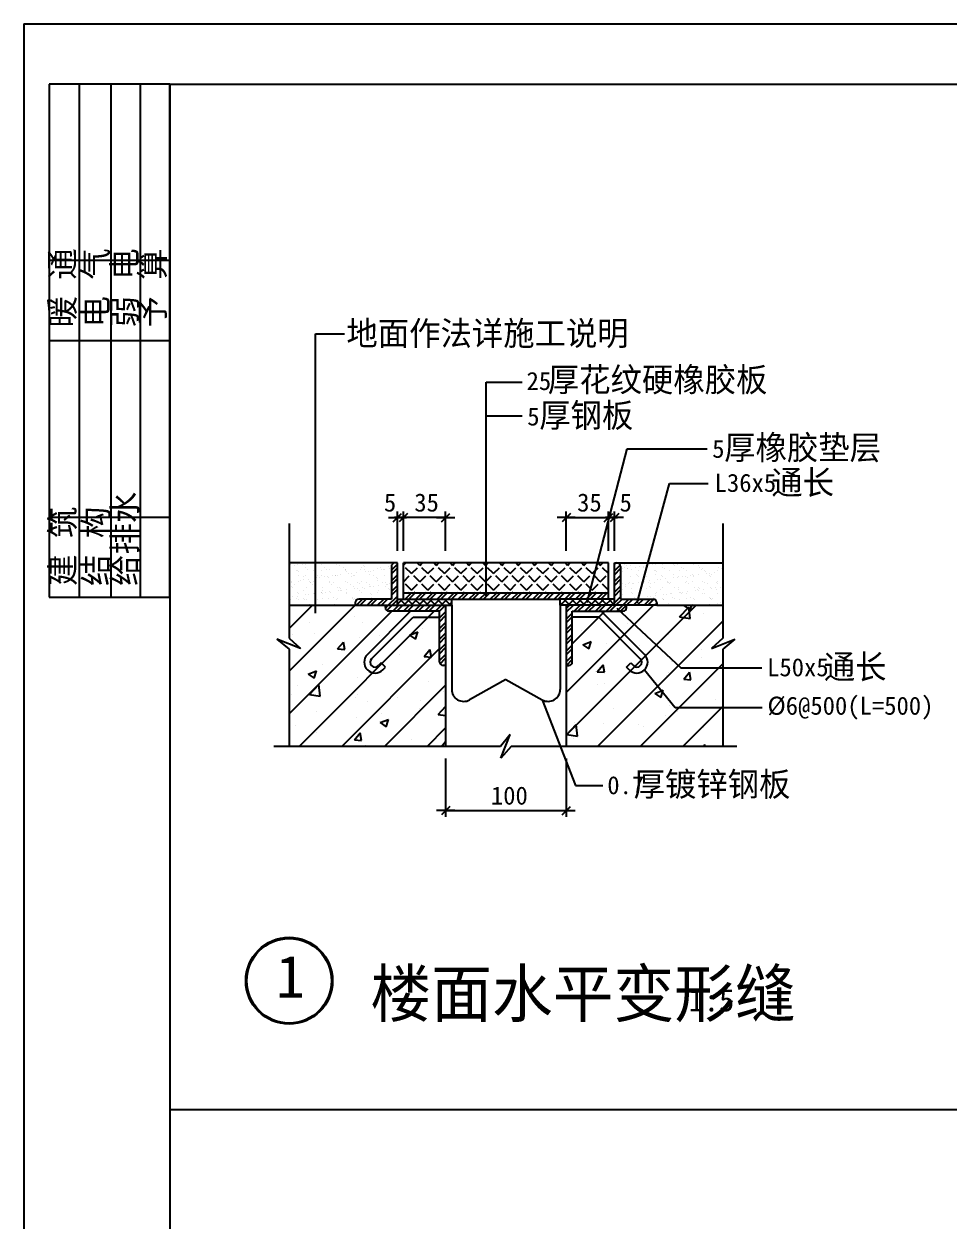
# Model space of a CAD drawing. Header units: metres. Extents: x 149005 to 208296, y -217031 to -174943.
# Drawn here: x 149005 to 164328, y -194769 to -174943 of the extents above; entities that cross this region are included whole.
import ezdxf

# ---------------------------------------------------------------- set-up
doc = ezdxf.new("R2010")
doc.units = ezdxf.units.M
for name, color, linetype in [('2', 2, 'Continuous'), ('3', 70, 'Continuous'), ('DIM', 3, 'Continuous'), ('HA', 1, 'Continuous'), ('HZ', 6, 'Continuous'), ('TK', 141, 'Continuous'), ('WA', 7, 'Continuous')]:
    doc.layers.add(name, color=color, linetype=linetype)

# ---------------------------------------------------------------- blocks, each defined once
blk = doc.blocks.new('Z2')
for p, q in [((-2000, 0), (-2000, -8500)), ((0, 0), (-2000, 0)), ((-1500, -8500), (-1500, 0)), ((-971.42, -8500), (-971.42, 0)), ((-486.89, -8500), (-486.89, 0)), ((0, -8500), (0, 0)), ((-2000, -2917.04), (0, -2917.04)), ((-2000, -4248.64), (0, -4248.64)), ((-2000, -7175), (0, -7175)), ((-2000, -8500), (0, -8500))]:
    blk.add_line(p, q)
for s, p in [('暖 通', (-1585.08, -4030.62)), ('电 气', (-1032.59, -4030.62)), ('弱 电', (-551.84, -4030.62)), ('予 算', (-89.68, -4030.62)), ('给排水', (-546.59, -8314.09)), ('建 筑', (-1579.83, -8314.09)), ('结 构', (-1024.72, -8314.09))]:
    blk.add_text(s, height=400, rotation=90).set_placement(p)

msp = doc.modelspace()

# ---------------------------------------------------------------- linework, layer by layer
for p, q in [((155047.83, -183125.22), (155347.83, -183125.22)), ((155447.83, -183125.22), (155147.83, -183125.22)), ((155447.83, -183125.22), (155147.83, -183125.22)), ((155196.83, -183125.22), (155195.83, -183125.22)), ((155197.83, -183678.08), (155197.83, -183025.22)), ((155297.83, -183125.22), (155197.83, -183125.22)), ((155297.83, -183125.22), (155197.83, -183125.22)), ((155297.83, -183678.08), (155297.83, -183025.22)), ((155297.83, -183678.08), (155297.83, -183025.22)), ((155298.83, -183125.22), (155299.83, -183125.22)), ((155996.83, -183125.22), (155298.83, -183125.22)), ((155847.83, -183125.22), (156147.83, -183125.22)), ((155997.83, -183678.08), (155997.83, -183025.22)), ((158147.83, -183125.22), (157847.83, -183125.22)), ((157997.83, -183678.08), (157997.83, -183025.22)), ((157998.83, -183125.22), (158696.83, -183125.22)), ((158547.83, -183125.22), (158847.83, -183125.22)), ((158547.83, -183125.22), (158847.83, -183125.22)), ((158947.83, -183125.22), (158647.83, -183125.22)), ((158696.83, -183125.22), (158695.83, -183125.22)), ((158697.83, -183678.08), (158697.83, -183025.22)), ((158697.83, -183678.08), (158697.83, -183025.22)), ((158697.83, -183125.22), (158797.83, -183125.22)), ((158697.83, -183125.22), (158797.83, -183125.22)), ((158797.83, -183678.08), (158797.83, -183025.22)), ((158798.83, -183125.22), (158799.83, -183125.22)), ((155997.83, -187120.11), (155997.83, -188082.75)), ((157997.83, -187120.11), (157997.83, -188082.75)), ((156147.83, -187982.75), (155847.83, -187982.75)), ((155998.83, -187982.75), (157996.83, -187982.75)), ((157847.83, -187982.75), (158147.83, -187982.75))]:
    msp.add_line(p, q)
for points in [[(155127.83, -183195.22), (155267.83, -183055.22)], [(155367.83, -183055.22), (155227.83, -183195.22)], [(155367.83, -183055.22), (155227.83, -183195.22)], [(155927.83, -183195.22), (156067.83, -183055.22)], [(158067.83, -183055.22), (157927.83, -183195.22)], [(158627.83, -183195.22), (158767.83, -183055.22)], [(158627.83, -183195.22), (158767.83, -183055.22)], [(158867.83, -183055.22), (158727.83, -183195.22)], [(156067.83, -187912.75), (155927.83, -188052.75)], [(157927.83, -188052.75), (158067.83, -187912.75)]]:
    msp.add_lwpolyline(points)
at = {"layer": '2'}
for p, q in [((155157.83, -183878.08), (153400.78, -183878.08)), ((158837.83, -183878.08), (160594.87, -183878.08)), ((155416.92, -184678.08), (154699.52, -185395.48)), ((156097.83, -184578.08), (156097.83, -185972.12)), ((157897.83, -184578.08), (157897.83, -185972.12)), ((158578.73, -184678.08), (159296.13, -185395.48)), ((154770.23, -185466.19), (155458.34, -184778.08)), ((155458.34, -184778.08), (155897.83, -184778.08)), ((158537.31, -184778.08), (158097.83, -184778.08)), ((159225.42, -185466.19), (158537.31, -184778.08)), ((154930.17, -185532.52), (154883.37, -185579.33)), ((155000.89, -185603.23), (154930.17, -185532.52)), ((158994.76, -185603.23), (159065.48, -185532.52)), ((159065.48, -185532.52), (159112.28, -185579.33)), ((154954.08, -185650.04), (155000.89, -185603.23)), ((159041.57, -185650.04), (158994.76, -185603.23)), ((156997.83, -185810.8), (156395.22, -186146.8)), ((156997.83, -185810.8), (157600.43, -186146.8))]:
    msp.add_line(p, q, dxfattribs=at)
for centre, radius, start, end in [((154826.8, -185522.76), 180, 135, 315), ((154826.8, -185522.76), 80, 135, 315), ((159168.85, -185522.76), 180, 225, 45), ((159168.85, -185522.76), 80, 225, 45), ((156297.83, -185972.12), 200, 180, 299.14), ((157697.83, -185972.12), 200, 240.86, 0)]:
    msp.add_arc(centre, radius, start, end, dxfattribs=at)
at = {"layer": '3'}
for p, q in [((155097.83, -183938.08), (155097.83, -184478.08)), ((155197.83, -183878.08), (155157.83, -183878.08)), ((155197.83, -184578.08), (155197.83, -183878.08)), ((158697.83, -183878.08), (155297.83, -183878.08)), ((155297.83, -184478.08), (155297.83, -183878.08)), ((158697.83, -184478.08), (158697.83, -183878.08)), ((158797.83, -184578.08), (158797.83, -183878.08)), ((158797.83, -183878.08), (158837.83, -183878.08)), ((158897.83, -183938.08), (158897.83, -184478.08)), ((154497.83, -184538.08), (154497.83, -184578.08)), ((155097.83, -184478.08), (154557.83, -184478.08)), ((155197.83, -184478.08), (156097.83, -184478.08)), ((158697.83, -184378.08), (155297.83, -184378.08)), ((156097.83, -184478.08), (157897.83, -184478.08)), ((156097.83, -184578.08), (156097.83, -184478.08)), ((158797.83, -184478.08), (157897.83, -184478.08)), ((157897.83, -184578.08), (157897.83, -184478.08)), ((158897.83, -184478.08), (159437.83, -184478.08)), ((159497.83, -184538.08), (159497.83, -184578.08)), ((154497.83, -184578.08), (155197.83, -184578.08)), ((154997.83, -184578.08), (155997.83, -184578.08)), ((154997.83, -184618.08), (154997.83, -184578.08)), ((155897.83, -184678.08), (155057.83, -184678.08)), ((155197.83, -184578.08), (156097.83, -184578.08)), ((155897.83, -185518.08), (155897.83, -184678.08)), ((155997.83, -184578.08), (155997.83, -185578.08)), ((158797.83, -184578.08), (157897.83, -184578.08)), ((158997.83, -184578.08), (157997.83, -184578.08)), ((157997.83, -184578.08), (157997.83, -185578.08)), ((158097.83, -185518.08), (158097.83, -184678.08)), ((158097.83, -184678.08), (158937.83, -184678.08)), ((159497.83, -184578.08), (158797.83, -184578.08)), ((158997.83, -184618.08), (158997.83, -184578.08)), ((155997.83, -185578.08), (155957.83, -185578.08)), ((157997.83, -185578.08), (158037.83, -185578.08))]:
    msp.add_line(p, q, dxfattribs=at)
for centre, start, end in [((155157.83, -183938.08), 90, 180), ((158837.83, -183938.08), 0, 90), ((154557.83, -184538.08), 90, 180), ((159437.83, -184538.08), 0, 90), ((155057.83, -184618.08), 180, 270), ((158937.83, -184618.08), 270, 0), ((155957.83, -185518.08), 180, 270), ((158037.83, -185518.08), 270, 0)]:
    msp.add_arc(centre, 60, start, end, dxfattribs=at)
at = {"layer": 'DIM'}
for p, q in [((156670.68, -181439.96), (156670.68, -180880.98)), ((156670.68, -180880.98), (157267.53, -180880.98)), ((156670.68, -184421.2), (156670.68, -181439.96)), ((156670.68, -181439.96), (157267.53, -181439.96)), ((158346.3, -184533.78), (159005.08, -181983.85)), ((159005.08, -181983.85), (160333.04, -181983.85)), ((159170.99, -184536.83), (159709.06, -182561.96)), ((159709.06, -182561.96), (160349.04, -182561.96)), ((153400.78, -183221.75), (153400.78, -185123.09)), ((160594.87, -183221.75), (160594.87, -185123.09)), ((158834.09, -184626.06), (159896.47, -185616.46)), ((153591.96, -185296.49), (153201.01, -185142.75)), ((153201.01, -185142.75), (153400.78, -185304.12)), ((153400.78, -185123.09), (153591.96, -185296.49)), ((160594.87, -185123.09), (160403.69, -185296.49)), ((160403.69, -185296.49), (160794.64, -185142.75)), ((160794.64, -185142.75), (160594.87, -185304.12)), ((153400.78, -185304.12), (153400.78, -186920.11)), ((160594.87, -185304.12), (160594.87, -186920.11)), ((159296.13, -185650.04), (159805.08, -186274.01)), ((159896.47, -185616.46), (161241.23, -185616.46)), ((157600.43, -186146.8), (158151.94, -187565.55)), ((159805.08, -186274.01), (161244.14, -186274.01)), ((157066.19, -186720.35), (156904.82, -186920.11)), ((156912.45, -187111.29), (157066.19, -186720.35)), ((156904.82, -186920.11), (153149.66, -186920.11)), ((157085.85, -186920.11), (156912.45, -187111.29)), ((160827.26, -186920.11), (157085.85, -186920.11)), ((158151.94, -187565.55), (158601.54, -187565.55)), ((151425.18, -192934.41), (207319.3, -192934.41))]:
    msp.add_line(p, q, dxfattribs=at)
for radius in [720, 700]:
    msp.add_circle((153403.42, -190802.42), radius, dxfattribs=at)
at = {"layer": 'HA'}
for p, q in [((153842.49, -184708.56), (153842.49, -180077.48)), ((153842.49, -180077.48), (154322.48, -180077.48)), ((153405.52, -183908.08), (153405.52, -183908.08)), ((153432.24, -183906.67), (153432.24, -183906.67)), ((153492.52, -183914.84), (153492.52, -183914.84)), ((153544.57, -183907.99), (153544.57, -183907.99)), ((153625.87, -183897.28), (153625.87, -183897.28)), ((153672.94, -183957.19), (153672.94, -183957.19)), ((153675.61, -183898.35), (153675.61, -183898.35)), ((153761.7, -183879.4), (153761.7, -183879.4)), ((153832.38, -183910.1), (153832.38, -183910.1)), ((153850.82, -183926.99), (153850.82, -183926.99)), ((153937.37, -183895.01), (153937.37, -183895.01)), ((153984.35, -183956.62), (153984.35, -183956.62)), ((154193.18, -183896.24), (154193.18, -183896.24)), ((154238.43, -183918.95), (154238.43, -183918.95)), ((154295.77, -183956.06), (154295.77, -183956.06)), ((154463.27, -183886.51), (154463.27, -183886.51)), ((154607.18, -183955.49), (154607.18, -183955.49)), ((154638.57, -183922.38), (154638.57, -183922.38)), ((154657.01, -183939.27), (154657.01, -183939.27)), ((154725.03, -183883.17), (154725.03, -183883.17)), ((154860.25, -183976.93), (154860.25, -183976.93)), ((154918.6, -183954.93), (154918.6, -183954.93)), ((154980.84, -183884.4), (154980.84, -183884.4)), ((154982.66, -183977.57), (154982.66, -183977.57)), ((155044.62, -183931.23), (155044.62, -183931.23)), ((155063.96, -183966.87), (155063.96, -183966.87)), ((155097.83, -183997.22), (155197.83, -183897.22)), ((155097.83, -184059.72), (155197.83, -183959.72)), ((155297.83, -183916.29), (155336.03, -183878.08)), ((155431.72, -184054.63), (155332.72, -183955.64)), ((155431.72, -184054.63), (155530.71, -183955.64)), ((155567.83, -183918.51), (155527.4, -183878.08)), ((155567.83, -183918.51), (155608.27, -183878.08)), ((155703.95, -184054.63), (155604.96, -183955.64)), ((155703.95, -184054.63), (155802.95, -183955.64)), ((155840.07, -183918.51), (155799.63, -183878.08)), ((155840.07, -183918.51), (155880.51, -183878.08)), ((155976.19, -184054.63), (155877.19, -183955.64)), ((155976.19, -184054.63), (156075.18, -183955.64)), ((156112.31, -183918.51), (156071.87, -183878.08)), ((156112.31, -183918.51), (156152.74, -183878.08)), ((156248.42, -184054.63), (156149.43, -183955.64)), ((156248.42, -184054.63), (156347.42, -183955.64)), ((156384.54, -183918.51), (156344.11, -183878.08)), ((156384.54, -183918.51), (156424.98, -183878.08)), ((156520.66, -184054.63), (156421.67, -183955.64)), ((156520.66, -184054.63), (156619.66, -183955.64)), ((156656.78, -183918.51), (156616.34, -183878.08)), ((156656.78, -183918.51), (156697.22, -183878.08)), ((156792.9, -184054.63), (156693.9, -183955.64)), ((156792.9, -184054.63), (156891.89, -183955.64)), ((156929.01, -183918.51), (156888.58, -183878.08)), ((156929.01, -183918.51), (156969.45, -183878.08)), ((157065.13, -184054.63), (156966.14, -183955.64)), ((157065.13, -184054.63), (157164.13, -183955.64)), ((157201.25, -183918.51), (157160.81, -183878.08)), ((157201.25, -183918.51), (157241.69, -183878.08)), ((157337.37, -184054.63), (157238.37, -183955.64)), ((157337.37, -184054.63), (157436.36, -183955.64)), ((157473.49, -183918.51), (157433.05, -183878.08)), ((157473.49, -183918.51), (157513.92, -183878.08)), ((157609.6, -184054.63), (157510.61, -183955.64)), ((157609.6, -184054.63), (157708.6, -183955.64)), ((157745.72, -183918.51), (157705.29, -183878.08)), ((157745.72, -183918.51), (157786.16, -183878.08)), ((157881.84, -184054.63), (157782.85, -183955.64)), ((157881.84, -184054.63), (157980.84, -183955.64)), ((158017.96, -183918.51), (157977.52, -183878.08)), ((158017.96, -183918.51), (158058.4, -183878.08)), ((158154.08, -184054.63), (158055.08, -183955.64)), ((158154.08, -184054.63), (158253.07, -183955.64)), ((158290.2, -183918.51), (158249.76, -183878.08)), ((158290.2, -183918.51), (158330.63, -183878.08)), ((158426.31, -184054.63), (158327.32, -183955.64)), ((158426.31, -184054.63), (158525.31, -183955.64)), ((158562.43, -183918.51), (158521.99, -183878.08)), ((158562.43, -183918.51), (158602.87, -183878.08)), ((158697.83, -184053.91), (158599.55, -183955.64)), ((158797.83, -183895.25), (158815, -183878.08)), ((158797.83, -184009.53), (158892.96, -183914.4)), ((158797.83, -184072.03), (158897.83, -183972.03)), ((158935.54, -183975), (158935.54, -183975)), ((158966.98, -183947.57), (158966.98, -183947.57)), ((158970.13, -183896.01), (158970.13, -183896.01)), ((158988.56, -183912.9), (158988.56, -183912.9)), ((159009.15, -183974.43), (159009.15, -183974.43)), ((159016.84, -183964.29), (159016.84, -183964.29)), ((159060.29, -183914.37), (159060.29, -183914.37)), ((159152.67, -183946.41), (159152.67, -183946.41)), ((159204.72, -183939.56), (159204.72, -183939.56)), ((159278.4, -183947), (159278.4, -183947)), ((159286.02, -183928.86), (159286.02, -183928.86)), ((159316.1, -183915.6), (159316.1, -183915.6)), ((159320.56, -183973.87), (159320.56, -183973.87)), ((159376.17, -183904.85), (159376.17, -183904.85)), ((159421.84, -183910.97), (159421.84, -183910.97)), ((159473.9, -183904.12), (159473.9, -183904.12)), ((159555.19, -183893.42), (159555.19, -183893.42)), ((159586.19, -183905.87), (159586.19, -183905.87)), ((159589.81, -183946.44), (159589.81, -183946.44)), ((159631.98, -183973.3), (159631.98, -183973.3)), ((159776.32, -183908.29), (159776.32, -183908.29)), ((159794.75, -183925.18), (159794.75, -183925.18)), ((159847.95, -183902.53), (159847.95, -183902.53)), ((159901.22, -183945.87), (159901.22, -183945.87)), ((159943.39, -183972.74), (159943.39, -183972.74)), ((160103.76, -183903.76), (160103.76, -183903.76)), ((160182.36, -183917.13), (160182.36, -183917.13)), ((160212.64, -183945.3), (160212.64, -183945.3)), ((160254.81, -183972.17), (160254.81, -183972.17)), ((160373.85, -183894.03), (160373.85, -183894.03)), ((160524.05, -183944.74), (160524.05, -183944.74)), ((160566.22, -183971.6), (160566.22, -183971.6)), ((160582.5, -183920.57), (160582.5, -183920.57)), ((153403.7, -183984.62), (153403.7, -183984.62)), ((153411.82, -184100.76), (153411.82, -184100.76)), ((153531.77, -183997.87), (153531.77, -183997.87)), ((153546.69, -183997.27), (153546.69, -183997.27)), ((153550.2, -184014.76), (153550.2, -184014.76)), ((153555.51, -184081.33), (153555.51, -184081.33)), ((153584.72, -184161.61), (153584.72, -184161.61)), ((153636.77, -184154.76), (153636.77, -184154.76)), ((153637.2, -184094.48), (153637.2, -184094.48)), ((153681.91, -184091.03), (153681.91, -184091.03)), ((153715.11, -183984.05), (153715.11, -183984.05)), ((153718.07, -184144.06), (153718.07, -184144.06)), ((153802.5, -183998.5), (153802.5, -183998.5)), ((153853.9, -184126.18), (153853.9, -184126.18)), ((153866.92, -184080.77), (153866.92, -184080.77)), ((153905.95, -184119.32), (153905.95, -184119.32)), ((153937.82, -184006.71), (153937.82, -184006.71)), ((153943.67, -184087.69), (153943.67, -184087.69)), ((153987.25, -184108.62), (153987.25, -184108.62)), ((154026.52, -183983.49), (154026.52, -183983.49)), ((154037.35, -184097.92), (154037.35, -184097.92)), ((154055.78, -184114.81), (154055.78, -184114.81)), ((154072.59, -183988.77), (154072.59, -183988.77)), ((154123.08, -184090.74), (154123.08, -184090.74)), ((154175.13, -184083.89), (154175.13, -184083.89)), ((154178.33, -184080.2), (154178.33, -184080.2)), ((154199.48, -184088.92), (154199.48, -184088.92)), ((154256.43, -184073.18), (154256.43, -184073.18)), ((154334.35, -183985.43), (154334.35, -183985.43)), ((154337.94, -183982.92), (154337.94, -183982.92)), ((154337.96, -184010.15), (154337.96, -184010.15)), ((154340.65, -184178.11), (154340.65, -184178.11)), ((154356.39, -184027.04), (154356.39, -184027.04)), ((154392.25, -184055.3), (154392.25, -184055.3)), ((154443.39, -184106.76), (154443.39, -184106.76)), ((154444.31, -184048.45), (154444.31, -184048.45)), ((154469.57, -184079.19), (154469.57, -184079.19)), ((154489.75, -184079.64), (154489.75, -184079.64)), ((154525.6, -184037.75), (154525.6, -184037.75)), ((154590.16, -183986.66), (154590.16, -183986.66)), ((154649.35, -183982.36), (154649.35, -183982.36)), ((154661.43, -184019.86), (154661.43, -184019.86)), ((154713.48, -184013.01), (154713.48, -184013.01)), ((154731.33, -184075.85), (154731.33, -184075.85)), ((154744, -184018.99), (154744, -184018.99)), ((154794.78, -184002.31), (154794.78, -184002.31)), ((154801.16, -184079.07), (154801.16, -184079.07)), ((154843.54, -184110.2), (154843.54, -184110.2)), ((154861.97, -184127.09), (154861.97, -184127.09)), ((154866.55, -184169.61), (154866.55, -184169.61)), ((154930.61, -183984.43), (154930.61, -183984.43)), ((154960.77, -183981.79), (154960.77, -183981.79)), ((154987.13, -184077.08), (154987.13, -184077.08)), ((155097.83, -184174), (155197.83, -184074)), ((155097.83, -184236.5), (155197.83, -184136.5)), ((155297.83, -184188.52), (155394.59, -184091.76)), ((155567.83, -184190.75), (155468.84, -184091.76)), ((155567.83, -184190.75), (155666.83, -184091.76)), ((155840.07, -184190.75), (155741.08, -184091.76)), ((155840.07, -184190.75), (155939.07, -184091.76)), ((156112.31, -184190.75), (156013.31, -184091.76)), ((156112.31, -184190.75), (156211.3, -184091.76)), ((156384.54, -184190.75), (156285.55, -184091.76)), ((156384.54, -184190.75), (156483.54, -184091.76)), ((156656.78, -184190.75), (156557.78, -184091.76)), ((156656.78, -184190.75), (156755.77, -184091.76)), ((156929.01, -184190.75), (156830.02, -184091.76)), ((156929.01, -184190.75), (157028.01, -184091.76)), ((157201.25, -184190.75), (157102.26, -184091.76)), ((157201.25, -184190.75), (157300.25, -184091.76)), ((157473.49, -184190.75), (157374.49, -184091.76)), ((157473.49, -184190.75), (157572.48, -184091.76)), ((157745.72, -184190.75), (157646.73, -184091.76)), ((157745.72, -184190.75), (157844.72, -184091.76)), ((158017.96, -184190.75), (157918.96, -184091.76)), ((158017.96, -184190.75), (158116.95, -184091.76)), ((158290.2, -184190.75), (158191.2, -184091.76)), ((158290.2, -184190.75), (158389.19, -184091.76)), ((158562.43, -184190.75), (158463.44, -184091.76)), ((158562.43, -184190.75), (158661.43, -184091.76)), ((158797.83, -184186.31), (158897.83, -184086.31)), ((158797.83, -184248.81), (158897.83, -184148.81)), ((158925.42, -184017.86), (158925.42, -184017.86)), ((159066.59, -184107.06), (159066.59, -184107.06)), ((159075.56, -183992.62), (159075.56, -183992.62)), ((159160.96, -184071.15), (159160.96, -184071.15)), ((159175.09, -184083.82), (159175.09, -184083.82)), ((159193.52, -184100.71), (159193.52, -184100.71)), ((159195.51, -184008.13), (159195.51, -184008.13)), ((159322.4, -184108.28), (159322.4, -184108.28)), ((159378.22, -184175.63), (159378.22, -184175.63)), ((159457.27, -184004.79), (159457.27, -184004.79)), ((159472.38, -184070.58), (159472.38, -184070.58)), ((159475.7, -183996.06), (159475.7, -183996.06)), ((159494.14, -184012.95), (159494.14, -184012.95)), ((159514.04, -184157.75), (159514.04, -184157.75)), ((159566.1, -184150.9), (159566.1, -184150.9)), ((159581.13, -184092.67), (159581.13, -184092.67)), ((159592.49, -184098.55), (159592.49, -184098.55)), ((159647.39, -184140.19), (159647.39, -184140.19)), ((159713.08, -184006.02), (159713.08, -184006.02)), ((159783.22, -184122.31), (159783.22, -184122.31)), ((159783.79, -184070.02), (159783.79, -184070.02)), ((159835.27, -184115.46), (159835.27, -184115.46)), ((159854.25, -184095.21), (159854.25, -184095.21)), ((159881.75, -184004.9), (159881.75, -184004.9)), ((159916.57, -184104.76), (159916.57, -184104.76)), ((159981.28, -184096.1), (159981.28, -184096.1)), ((159983.17, -183996.29), (159983.17, -183996.29)), ((159999.71, -184112.99), (159999.71, -184112.99)), ((160052.4, -184086.87), (160052.4, -184086.87)), ((160095.2, -184069.45), (160095.2, -184069.45)), ((160104.45, -184080.02), (160104.45, -184080.02)), ((160110.06, -184096.44), (160110.06, -184096.44)), ((160185.75, -184069.32), (160185.75, -184069.32)), ((160244.93, -183992.95), (160244.93, -183992.95)), ((160281.89, -184008.34), (160281.89, -184008.34)), ((160300.32, -184025.23), (160300.32, -184025.23)), ((160321.58, -184051.44), (160321.58, -184051.44)), ((160373.63, -184044.58), (160373.63, -184044.58)), ((160380.15, -184086.71), (160380.15, -184086.71)), ((160387.32, -184104.95), (160387.32, -184104.95)), ((160406.62, -184068.88), (160406.62, -184068.88)), ((160454.93, -184033.88), (160454.93, -184033.88)), ((160500.74, -183994.18), (160500.74, -183994.18)), ((160590.75, -184016), (160590.75, -184016)), ((153418.12, -184293.45), (153418.12, -184293.45)), ((153436.12, -184273.45), (153436.12, -184273.45)), ((153442.29, -184208.17), (153442.29, -184208.17)), ((153448.89, -184179.5), (153448.89, -184179.5)), ((153454.55, -184290.34), (153454.55, -184290.34)), ((153484.46, -184235.03), (153484.46, -184235.03)), ((153541.55, -184370.06), (153541.55, -184370.06)), ((153552.99, -184189.96), (153552.99, -184189.96)), ((153636.27, -184331.74), (153636.27, -184331.74)), ((153688.21, -184283.71), (153688.21, -184283.71)), ((153736.74, -184185.69), (153736.74, -184185.69)), ((153753.7, -184207.6), (153753.7, -184207.6)), ((153755.17, -184202.58), (153755.17, -184202.58)), ((153795.87, -184234.46), (153795.87, -184234.46)), ((153808.8, -184191.18), (153808.8, -184191.18)), ((153842.17, -184282.3), (153842.17, -184282.3)), ((153941.7, -184373.5), (153941.7, -184373.5)), ((153946.1, -184372.95), (153946.1, -184372.95)), ((153947.68, -184331.18), (153947.68, -184331.18)), ((153949.97, -184280.38), (153949.97, -184280.38)), ((153998.15, -184366.1), (153998.15, -184366.1)), ((154065.12, -184207.03), (154065.12, -184207.03)), ((154078.89, -184181.45), (154078.89, -184181.45)), ((154079.45, -184355.4), (154079.45, -184355.4)), ((154085.19, -184374.13), (154085.19, -184374.13)), ((154107.29, -184233.9), (154107.29, -184233.9)), ((154142.78, -184194.53), (154142.78, -184194.53)), ((154205.78, -184281.6), (154205.78, -184281.6)), ((154215.28, -184337.52), (154215.28, -184337.52)), ((154242.31, -184285.73), (154242.31, -184285.73)), ((154259.1, -184330.61), (154259.1, -184330.61)), ((154260.74, -184302.62), (154260.74, -184302.62)), ((154267.33, -184330.66), (154267.33, -184330.66)), ((154346.95, -184370.8), (154346.95, -184370.8)), ((154348.63, -184319.96), (154348.63, -184319.96)), ((154376.53, -184206.47), (154376.53, -184206.47)), ((154418.7, -184233.33), (154418.7, -184233.33)), ((154475.87, -184271.87), (154475.87, -184271.87)), ((154484.45, -184302.08), (154484.45, -184302.08)), ((154536.51, -184295.23), (154536.51, -184295.23)), ((154542.92, -184197.96), (154542.92, -184197.96)), ((154561.36, -184214.85), (154561.36, -184214.85)), ((154570.51, -184330.05), (154570.51, -184330.05)), ((154596.46, -184179.34), (154596.46, -184179.34)), ((154602.76, -184372.02), (154602.76, -184372.02)), ((154617.8, -184284.52), (154617.8, -184284.52)), ((154648.35, -184294.57), (154648.35, -184294.57)), ((154687.95, -184205.9), (154687.95, -184205.9)), ((154730.12, -184232.77), (154730.12, -184232.77)), ((154737.63, -184268.53), (154737.63, -184268.53)), ((154753.63, -184266.64), (154753.63, -184266.64)), ((154805.68, -184259.79), (154805.68, -184259.79)), ((154872.84, -184362.29), (154872.84, -184362.29)), ((154881.93, -184329.48), (154881.93, -184329.48)), ((154886.98, -184249.08), (154886.98, -184249.08)), ((154948.97, -184206.81), (154948.97, -184206.81)), ((154993.43, -184269.76), (154993.43, -184269.76)), ((154999.36, -184205.34), (154999.36, -184205.34)), ((155022.81, -184231.2), (155022.81, -184231.2)), ((155041.53, -184232.2), (155041.53, -184232.2)), ((155048.5, -184298.01), (155048.5, -184298.01)), ((155066.93, -184314.9), (155066.93, -184314.9)), ((155074.86, -184224.35), (155074.86, -184224.35)), ((155097.83, -184350.77), (155197.83, -184250.77)), ((155097.83, -184413.27), (155197.83, -184313.27)), ((155431.72, -184326.87), (155332.72, -184227.87)), ((155380.51, -184378.08), (155394.59, -184363.99)), ((155431.72, -184326.87), (155530.71, -184227.87)), ((155482.93, -184378.08), (155468.84, -184363.99)), ((155703.95, -184326.87), (155604.96, -184227.87)), ((155652.74, -184378.08), (155666.83, -184363.99)), ((155703.95, -184326.87), (155802.95, -184227.87)), ((155755.16, -184378.08), (155741.08, -184363.99)), ((155976.19, -184326.87), (155877.19, -184227.87)), ((155924.98, -184378.08), (155939.07, -184363.99)), ((155976.19, -184326.87), (156075.18, -184227.87)), ((156027.4, -184378.08), (156013.31, -184363.99)), ((156248.42, -184326.87), (156149.43, -184227.87)), ((156197.22, -184378.08), (156211.3, -184363.99)), ((156248.42, -184326.87), (156347.42, -184227.87)), ((156299.63, -184378.08), (156285.55, -184363.99)), ((156520.66, -184326.87), (156421.67, -184227.87)), ((156469.45, -184378.08), (156483.54, -184363.99)), ((156520.66, -184326.87), (156619.66, -184227.87)), ((156571.87, -184378.08), (156557.78, -184363.99)), ((156792.9, -184326.87), (156693.9, -184227.87)), ((156741.69, -184378.08), (156755.77, -184363.99)), ((156792.9, -184326.87), (156891.89, -184227.87)), ((156844.11, -184378.08), (156830.02, -184363.99)), ((157065.13, -184326.87), (156966.14, -184227.87)), ((157013.92, -184378.08), (157028.01, -184363.99)), ((157065.13, -184326.87), (157164.13, -184227.87)), ((157116.34, -184378.08), (157102.26, -184363.99)), ((157337.37, -184326.87), (157238.37, -184227.87)), ((157286.16, -184378.08), (157300.25, -184363.99)), ((157337.37, -184326.87), (157436.36, -184227.87)), ((157388.58, -184378.08), (157374.49, -184363.99)), ((157609.6, -184326.87), (157510.61, -184227.87)), ((157558.4, -184378.08), (157572.48, -184363.99)), ((157609.6, -184326.87), (157708.6, -184227.87)), ((157660.81, -184378.08), (157646.73, -184363.99)), ((157881.84, -184326.87), (157782.85, -184227.87)), ((157830.63, -184378.08), (157844.72, -184363.99)), ((157881.84, -184326.87), (157980.84, -184227.87)), ((157933.05, -184378.08), (157918.96, -184363.99)), ((158154.08, -184326.87), (158055.08, -184227.87)), ((158102.87, -184378.08), (158116.95, -184363.99)), ((158154.08, -184326.87), (158253.07, -184227.87)), ((158205.29, -184378.08), (158191.2, -184363.99)), ((158426.31, -184326.87), (158327.32, -184227.87)), ((158375.1, -184378.08), (158389.19, -184363.99)), ((158426.31, -184326.87), (158525.31, -184227.87)), ((158477.52, -184378.08), (158463.44, -184363.99)), ((158697.83, -184326.14), (158599.55, -184227.87)), ((158647.34, -184378.08), (158661.43, -184363.99)), ((158797.83, -184363.08), (158897.83, -184263.08)), ((158797.83, -184425.58), (158897.83, -184325.58)), ((158930.31, -184322.12), (158930.31, -184322.12)), ((158931.72, -184210.55), (158931.72, -184210.55)), ((158975.69, -184228.63), (158975.69, -184228.63)), ((158979.91, -184268.2), (158979.91, -184268.2)), ((159027.74, -184221.77), (159027.74, -184221.77)), ((159047.74, -184197.98), (159047.74, -184197.98)), ((159072.89, -184299.74), (159072.89, -184299.74)), ((159079.44, -184359.41), (159079.44, -184359.41)), ((159089.91, -184224.84), (159089.91, -184224.84)), ((159097.87, -184376.3), (159097.87, -184376.3)), ((159109.04, -184211.07), (159109.04, -184211.07)), ((159201.81, -184200.82), (159201.81, -184200.82)), ((159241.72, -184321.56), (159241.72, -184321.56)), ((159244.87, -184193.19), (159244.87, -184193.19)), ((159280.52, -184180.43), (159280.52, -184180.43)), ((159296.92, -184186.34), (159296.92, -184186.34)), ((159328.7, -184300.97), (159328.7, -184300.97)), ((159359.16, -184197.41), (159359.16, -184197.41)), ((159380.05, -184271.64), (159380.05, -184271.64)), ((159398.49, -184288.53), (159398.49, -184288.53)), ((159401.33, -184224.28), (159401.33, -184224.28)), ((159463.57, -184197.48), (159463.57, -184197.48)), ((159485.48, -184368.25), (159485.48, -184368.25)), ((159553.14, -184320.99), (159553.14, -184320.99)), ((159598.79, -184291.24), (159598.79, -184291.24)), ((159670.57, -184196.85), (159670.57, -184196.85)), ((159680.67, -184183.87), (159680.67, -184183.87)), ((159699.1, -184200.76), (159699.1, -184200.76)), ((159712.74, -184223.71), (159712.74, -184223.71)), ((159719.38, -184198.7), (159719.38, -184198.7)), ((159786.1, -184280.48), (159786.1, -184280.48)), ((159860.55, -184287.9), (159860.55, -184287.9)), ((159864.55, -184320.43), (159864.55, -184320.43)), ((159875.42, -184369.09), (159875.42, -184369.09)), ((159885.63, -184371.69), (159885.63, -184371.69)), ((159927.47, -184362.24), (159927.47, -184362.24)), ((159981.99, -184196.28), (159981.99, -184196.28)), ((159989.47, -184188.97), (159989.47, -184188.97)), ((160008.77, -184351.53), (160008.77, -184351.53)), ((160024.16, -184223.15), (160024.16, -184223.15)), ((160086.71, -184192.71), (160086.71, -184192.71)), ((160116.36, -184289.12), (160116.36, -184289.12)), ((160144.6, -184333.65), (160144.6, -184333.65)), ((160175.97, -184319.86), (160175.97, -184319.86)), ((160186.24, -184283.92), (160186.24, -184283.92)), ((160196.65, -184326.8), (160196.65, -184326.8)), ((160204.67, -184300.81), (160204.67, -184300.81)), ((160251.23, -184185.63), (160251.23, -184185.63)), ((160277.95, -184316.1), (160277.95, -184316.1)), ((160293.4, -184195.72), (160293.4, -184195.72)), ((160335.57, -184222.58), (160335.57, -184222.58)), ((160386.45, -184279.39), (160386.45, -184279.39)), ((160413.78, -184298.21), (160413.78, -184298.21)), ((160465.83, -184291.36), (160465.83, -184291.36)), ((160486.86, -184196.15), (160486.86, -184196.15)), ((160487.38, -184319.29), (160487.38, -184319.29)), ((160505.29, -184213.04), (160505.29, -184213.04)), ((160507.04, -184186.86), (160507.04, -184186.86)), ((160547.13, -184280.66), (160547.13, -184280.66)), ((160592.29, -184292.76), (160592.29, -184292.76)), ((153407.75, -184443.83), (153407.75, -184443.83)), ((153424.42, -184486.13), (153424.42, -184486.13)), ((153459.8, -184436.98), (153459.8, -184436.98)), ((153523.05, -184458.58), (153523.05, -184458.58)), ((153541.09, -184426.27), (153541.09, -184426.27)), ((153559.29, -184382.64), (153559.29, -184382.64)), ((153565.22, -184485.44), (153565.22, -184485.44)), ((153565.59, -184575.32), (153565.59, -184575.32)), ((153641.09, -184461.27), (153641.09, -184461.27)), ((153659.52, -184478.16), (153659.52, -184478.16)), ((153676.92, -184408.39), (153676.92, -184408.39)), ((153694.51, -184476.4), (153694.51, -184476.4)), ((153728.97, -184401.54), (153728.97, -184401.54)), ((153746.52, -184557.88), (153746.52, -184557.88)), ((153810.27, -184390.84), (153810.27, -184390.84)), ((153815.1, -184383.87), (153815.1, -184383.87)), ((153834.47, -184458.01), (153834.47, -184458.01)), ((153876.64, -184484.87), (153876.64, -184484.87)), ((153956.27, -184473.06), (153956.27, -184473.06)), ((153960.13, -184390.39), (153960.13, -184390.39)), ((154047.13, -184470.11), (154047.13, -184470.11)), ((154091.49, -184566.82), (154091.49, -184566.82)), ((154145.88, -184457.44), (154145.88, -184457.44)), ((154146.66, -184561.31), (154146.66, -184561.31)), ((154188.05, -184484.31), (154188.05, -184484.31)), ((154212.08, -184474.29), (154212.08, -184474.29)), ((154347.74, -184382.34), (154347.74, -184382.34)), ((154353.25, -184563.48), (154353.25, -184563.48)), ((154440.83, -184566.74), (154440.83, -184566.74)), ((154447.27, -184473.55), (154447.27, -184473.55)), ((154457.29, -184456.88), (154457.29, -184456.88)), ((154465.71, -184490.44), (154465.71, -184490.44)), ((154482.17, -184464.55), (154482.17, -184464.55)), ((154499.46, -184483.74), (154499.46, -184483.74)), ((154516.97, -184578.08), (154616.97, -184478.08)), ((154579.47, -184578.08), (154679.47, -184478.08)), ((154693.74, -184578.08), (154793.74, -184478.08)), ((154743.92, -184461.22), (154743.92, -184461.22)), ((154747.89, -184385.78), (154747.89, -184385.78)), ((154756.24, -184578.08), (154856.24, -184478.08)), ((154766.32, -184402.67), (154766.32, -184402.67)), ((154768.71, -184456.31), (154768.71, -184456.31)), ((154870.52, -184578.08), (154970.52, -184478.08)), ((154933.02, -184578.08), (155033.02, -184478.08)), ((154999.73, -184462.44), (154999.73, -184462.44)), ((155047.3, -184578.08), (155197.83, -184427.55)), ((155080.12, -184455.75), (155080.12, -184455.75)), ((155109.8, -184578.08), (155197.83, -184490.05)), ((155197.83, -184560.76), (155280.51, -184478.08)), ((155212.7, -184578.08), (155197.83, -184563.2)), ((155336.44, -184578.08), (155236.44, -184478.08)), ((155297.83, -184390.05), (155309.8, -184378.08)), ((155304.25, -184578.08), (155404.25, -184478.08)), ((155324.07, -184478.08), (155424.07, -184378.08)), ((155460.19, -184578.08), (155360.19, -184478.08)), ((155386.57, -184478.08), (155486.57, -184378.08)), ((155427.99, -184578.08), (155527.99, -184478.08)), ((155583.93, -184578.08), (155483.93, -184478.08)), ((155500.85, -184478.08), (155600.85, -184378.08)), ((155551.74, -184578.08), (155651.74, -184478.08)), ((155563.35, -184478.08), (155663.35, -184378.08)), ((155707.67, -184578.08), (155607.67, -184478.08)), ((155675.48, -184578.08), (155775.48, -184478.08)), ((155677.63, -184478.08), (155777.63, -184378.08)), ((155831.42, -184578.08), (155731.42, -184478.08)), ((155740.13, -184478.08), (155840.13, -184378.08)), ((155799.23, -184578.08), (155899.23, -184478.08)), ((155854.4, -184478.08), (155954.4, -184378.08)), ((155955.16, -184578.08), (155855.16, -184478.08)), ((155916.9, -184478.08), (156016.9, -184378.08)), ((155922.97, -184578.08), (156022.97, -184478.08)), ((156078.9, -184578.08), (155978.9, -184478.08)), ((156031.18, -184478.08), (156131.18, -184378.08)), ((156046.71, -184578.08), (156097.83, -184526.97)), ((156093.68, -184478.08), (156193.68, -184378.08)), ((156207.96, -184478.08), (156307.96, -184378.08)), ((156270.46, -184478.08), (156370.46, -184378.08)), ((156384.73, -184478.08), (156484.73, -184378.08)), ((156447.23, -184478.08), (156547.23, -184378.08)), ((156561.51, -184478.08), (156661.51, -184378.08)), ((156624.01, -184478.08), (156724.01, -184378.08)), ((156738.29, -184478.08), (156838.29, -184378.08)), ((156800.79, -184478.08), (156900.79, -184378.08)), ((156915.06, -184478.08), (157015.06, -184378.08)), ((156977.56, -184478.08), (157077.56, -184378.08)), ((157091.84, -184478.08), (157191.84, -184378.08)), ((157154.34, -184478.08), (157254.34, -184378.08)), ((157268.62, -184478.08), (157368.62, -184378.08)), ((157331.12, -184478.08), (157431.12, -184378.08)), ((157445.39, -184478.08), (157545.39, -184378.08)), ((157507.89, -184478.08), (157607.89, -184378.08)), ((157622.17, -184478.08), (157722.17, -184378.08)), ((157684.67, -184478.08), (157784.67, -184378.08)), ((157798.95, -184478.08), (157898.95, -184378.08)), ((157861.45, -184478.08), (157961.45, -184378.08)), ((157935.06, -184578.08), (157897.83, -184540.84)), ((157902.87, -184578.08), (158002.87, -184478.08)), ((158058.8, -184578.08), (157958.8, -184478.08)), ((157975.72, -184478.08), (158075.72, -184378.08)), ((158026.61, -184578.08), (158126.61, -184478.08)), ((158038.22, -184478.08), (158138.22, -184378.08)), ((158182.55, -184578.08), (158082.55, -184478.08)), ((158150.36, -184578.08), (158250.36, -184478.08)), ((158152.5, -184478.08), (158252.5, -184378.08)), ((158306.29, -184578.08), (158206.29, -184478.08)), ((158215, -184478.08), (158315, -184378.08)), ((158274.1, -184578.08), (158374.1, -184478.08)), ((158329.28, -184478.08), (158429.28, -184378.08)), ((158430.03, -184578.08), (158330.03, -184478.08)), ((158391.78, -184478.08), (158491.78, -184378.08)), ((158397.84, -184578.08), (158497.84, -184478.08)), ((158553.78, -184578.08), (158453.78, -184478.08)), ((158506.05, -184478.08), (158606.05, -184378.08)), ((158521.59, -184578.08), (158621.59, -184478.08)), ((158568.55, -184478.08), (158668.55, -184378.08)), ((158677.52, -184578.08), (158577.52, -184478.08)), ((158645.33, -184578.08), (158745.33, -184478.08)), ((158682.83, -184478.08), (158697.83, -184463.08)), ((158797.83, -184574.64), (158701.27, -184478.08)), ((158769.07, -184578.08), (158797.83, -184549.33)), ((158797.83, -184539.86), (158897.83, -184439.86)), ((158822.11, -184578.08), (158922.11, -184478.08)), ((158936.38, -184578.08), (159036.38, -184478.08)), ((158938.02, -184403.23), (158938.02, -184403.23)), ((158998.88, -184578.08), (159098.88, -184478.08)), ((159067.89, -184475.4), (159067.89, -184475.4)), ((159113.16, -184578.08), (159213.16, -184478.08)), ((159119.94, -184468.55), (159119.94, -184468.55)), ((159128.51, -184448.39), (159128.51, -184448.39)), ((159170.68, -184475.25), (159170.68, -184475.25)), ((159175.66, -184578.08), (159275.66, -184478.08)), ((159184.87, -184456.02), (159184.87, -184456.02)), ((159201.24, -184457.85), (159201.24, -184457.85)), ((159208.11, -184393.5), (159208.11, -184393.5)), ((159289.94, -184578.08), (159389.94, -184478.08)), ((159337.07, -184439.96), (159337.07, -184439.96)), ((159352.44, -184578.08), (159450.98, -184479.54)), ((159389.12, -184433.11), (159389.12, -184433.11)), ((159439.92, -184447.82), (159439.92, -184447.82)), ((159466.71, -184578.08), (159497.83, -184546.97)), ((159469.87, -184390.16), (159469.87, -184390.16)), ((159470.42, -184422.41), (159470.42, -184422.41)), ((159482.09, -184474.69), (159482.09, -184474.69)), ((159585.02, -184459.45), (159585.02, -184459.45)), ((159603.45, -184476.34), (159603.45, -184476.34)), ((159605.09, -184483.92), (159605.09, -184483.92)), ((159606.24, -184404.53), (159606.24, -184404.53)), ((159633.9, -184571.4), (159633.9, -184571.4)), ((159658.29, -184397.67), (159658.29, -184397.67)), ((159690.45, -184556.06), (159690.45, -184556.06)), ((159725.68, -184391.39), (159725.68, -184391.39)), ((159739.59, -184386.97), (159739.59, -184386.97)), ((159751.34, -184447.26), (159751.34, -184447.26)), ((159793.5, -184474.12), (159793.5, -184474.12)), ((159866.85, -184480.58), (159866.85, -184480.58)), ((159904.06, -184388.57), (159904.06, -184388.57)), ((159945.32, -184570.84), (159945.32, -184570.84)), ((159991.06, -184468.29), (159991.06, -184468.29)), ((159995.77, -184381.66), (159995.77, -184381.66)), ((160002.07, -184574.34), (160002.07, -184574.34)), ((160062.75, -184446.69), (160062.75, -184446.69)), ((160090.59, -184559.5), (160090.59, -184559.5)), ((160104.92, -184473.56), (160104.92, -184473.56)), ((160122.66, -184481.81), (160122.66, -184481.81)), ((160256.73, -184570.27), (160256.73, -184570.27)), ((160257.53, -184378.32), (160257.53, -184378.32)), ((160263.83, -184571), (160263.83, -184571)), ((160288.85, -184573.58), (160288.85, -184573.58)), ((160291.67, -184380.53), (160291.67, -184380.53)), ((160370.15, -184562.87), (160370.15, -184562.87)), ((160374.16, -184446.13), (160374.16, -184446.13)), ((160391.21, -184471.73), (160391.21, -184471.73)), ((160392.75, -184472.08), (160392.75, -184472.08)), ((160409.64, -184488.62), (160409.64, -184488.62)), ((160416.33, -184472.99), (160416.33, -184472.99)), ((160496.64, -184568.34), (160496.64, -184568.34)), ((160505.98, -184544.99), (160505.98, -184544.99)), ((160513.34, -184379.54), (160513.34, -184379.54)), ((160519.63, -184572.23), (160519.63, -184572.23)), ((160558.03, -184538.14), (160558.03, -184538.14)), ((160568.14, -184569.7), (160568.14, -184569.7)), ((153400.78, -184965.8), (153788.5, -184578.08)), ((153400.78, -185672.91), (154495.6, -184578.08)), ((153400.78, -186380.01), (155102.71, -184678.08)), ((153567.78, -186920.11), (155809.82, -184678.08)), ((153821.4, -184576.55), (153821.4, -184576.55)), ((154359.53, -184577.44), (154359.53, -184577.44)), ((154489.5, -184764.07), (154489.5, -184764.07)), ((154998.48, -184626.9), (155047.3, -184578.08)), ((155021.81, -184666.07), (155109.8, -184578.08)), ((155124.07, -184678.08), (155224.07, -184578.08)), ((155186.57, -184678.08), (155286.57, -184578.08)), ((155300.85, -184678.08), (155400.85, -184578.08)), ((155363.35, -184678.08), (155463.35, -184578.08)), ((155477.63, -184678.08), (155577.63, -184578.08)), ((155540.13, -184678.08), (155640.13, -184578.08)), ((155654.4, -184678.08), (155754.4, -184578.08)), ((155716.9, -184678.08), (155816.9, -184578.08)), ((155831.18, -184678.08), (155931.18, -184578.08)), ((155893.68, -184678.08), (155993.68, -184578.08)), ((155897.83, -184788.21), (155997.83, -184688.21)), ((155897.83, -184850.71), (155997.83, -184750.71)), ((157997.83, -186025.6), (159445.35, -184578.08)), ((157997.83, -186732.71), (160152.46, -184578.08)), ((157997.83, -184695.25), (158115, -184578.08)), ((157997.83, -184632.75), (158052.5, -184578.08)), ((157997.83, -184809.53), (158097.83, -184709.53)), ((157997.83, -184872.03), (158097.83, -184772.03)), ((158097.83, -185218.5), (158638.24, -184678.08)), ((158129.28, -184678.08), (158229.28, -184578.08)), ((158191.78, -184678.08), (158291.78, -184578.08)), ((158306.05, -184678.08), (158406.05, -184578.08)), ((158368.55, -184678.08), (158468.55, -184578.08)), ((158482.83, -184678.08), (158582.83, -184578.08)), ((158545.33, -184678.08), (158645.33, -184578.08)), ((158659.61, -184678.08), (158759.61, -184578.08)), ((158722.11, -184678.08), (158822.11, -184578.08)), ((158836.38, -184678.08), (158936.38, -184578.08)), ((158898.88, -184678.08), (158997.83, -184579.14)), ((159876.55, -184770.84), (160032.33, -184608.48)), ((159876.55, -184770.84), (160054.42, -184798.42)), ((159952.87, -184588.59), (159980.25, -184578.08)), ((159952.87, -184588.59), (160052.36, -184655.69)), ((160054.47, -184798.44), (160032.37, -184608.5)), ((160052.4, -184655.69), (160078.45, -184578.08)), ((160109.03, -184576.39), (160109.03, -184576.39)), ((160268.95, -184722.75), (160268.95, -184722.75)), ((153732.04, -184863.79), (153732.04, -184863.79)), ((154623.67, -184857.26), (154623.67, -184857.26)), ((155607.33, -184962.87), (155607.33, -184962.87)), ((155897.83, -184964.99), (155997.83, -184864.99)), ((155897.83, -185027.49), (155997.83, -184927.49)), ((157997.83, -184986.31), (158097.83, -184886.31)), ((157997.83, -185048.81), (158097.83, -184948.81)), ((158517.53, -186920.11), (160594.87, -184842.77)), ((159005.85, -184889.04), (159005.85, -184889.04)), ((153213.63, -185152.95), (153217.38, -185149.19)), ((153457.3, -185057.47), (153457.3, -185057.47)), ((153829.33, -185042.78), (153829.33, -185042.78)), ((154568.56, -185112.82), (154568.56, -185112.82)), ((154896.98, -185087.89), (154896.98, -185087.89)), ((155398.17, -185073.47), (155538.21, -185019.72)), ((155398.17, -185073.47), (155497.66, -185140.58)), ((155497.7, -185140.58), (155538.25, -185019.72)), ((155897.83, -185141.76), (155997.83, -185041.76)), ((155897.83, -185204.26), (155997.83, -185104.26)), ((157997.83, -185163.08), (158097.83, -185063.08)), ((157997.83, -185225.58), (158097.83, -185125.58)), ((158248.39, -184988.76), (158248.39, -184988.76)), ((159685.75, -185069.03), (159685.75, -185069.03)), ((160372.95, -185049.54), (160372.95, -185049.54)), ((153558.35, -185240.86), (153558.35, -185240.86)), ((154207.21, -185302.77), (154303.63, -185187.87)), ((154207.21, -185302.77), (154326.76, -185313.23)), ((154274.89, -186920.11), (155897.83, -185297.18)), ((154326.8, -185313.23), (154303.68, -185187.87)), ((155641.74, -185428.28), (155738.15, -185313.37)), ((155727.14, -185320.69), (155727.14, -185320.69)), ((155761.32, -185438.74), (155738.2, -185313.37)), ((155897.83, -185318.54), (155997.83, -185218.54)), ((155897.83, -185381.04), (155997.83, -185281.04)), ((157997.83, -185339.86), (158097.83, -185239.86)), ((157997.83, -185402.36), (158097.83, -185302.36)), ((158099.91, -185223.22), (158099.91, -185223.22)), ((158272.43, -185233.65), (158412.47, -185179.89)), ((158272.43, -185233.65), (158371.91, -185300.75)), ((158371.96, -185300.76), (158412.51, -185179.9)), ((158658.87, -185209.85), (158658.87, -185209.85)), ((159167.55, -185268.33), (159167.55, -185268.33)), ((159206.58, -185249.75), (159206.58, -185249.75)), ((160235.2, -185313.44), (160235.2, -185313.44)), ((153963.36, -185552.9), (153963.36, -185552.9)), ((155226.46, -185386.61), (155226.46, -185386.61)), ((155641.74, -185428.28), (155761.28, -185438.74)), ((155897.83, -185495.32), (155997.83, -185395.32)), ((155906.5, -185549.15), (155997.83, -185457.82)), ((157997.83, -185516.64), (158097.83, -185416.64)), ((157998.88, -185578.08), (158097.83, -185479.14)), ((158510.78, -185679.29), (158607.19, -185564.38)), ((158630.36, -185689.75), (158607.24, -185564.38)), ((159224.64, -186920.11), (160594.87, -185549.87)), ((159742.81, -185511.57), (159742.81, -185511.57)), ((160243.49, -185445.66), (160243.49, -185445.66)), ((153717.73, -185718.53), (153857.76, -185664.78)), ((153717.73, -185718.53), (153817.21, -185785.64)), ((153817.25, -185785.64), (153857.81, -185664.78)), ((155583.01, -185628.66), (155583.01, -185628.66)), ((155991.84, -185578.08), (155997.83, -185572.09)), ((158479.71, -185677.86), (158479.71, -185677.86)), ((158510.78, -185679.29), (158630.32, -185689.74)), ((159661.43, -185734.81), (159661.43, -185734.81)), ((159685.81, -185688.88), (159685.81, -185688.88)), ((159945.3, -185804.79), (160041.71, -185689.88)), ((160064.88, -185815.26), (160041.76, -185689.89)), ((153534.03, -185906.65), (153534.03, -185906.65)), ((153738.26, -186057), (153894.04, -185894.65)), ((153916.18, -186084.59), (153894.08, -185894.65)), ((154544.24, -185778.61), (154544.24, -185778.61)), ((154982, -186920.11), (155997.83, -185904.28)), ((155707.47, -185850.38), (155707.47, -185850.38)), ((158519.44, -185889.09), (158519.44, -185889.09)), ((158634.55, -185875.64), (158634.55, -185875.64)), ((159945.3, -185804.79), (160064.84, -185815.25)), ((153439.86, -186064.77), (153439.86, -186064.77)), ((153738.26, -186057), (153916.14, -186084.59)), ((154507.51, -186109.88), (154507.51, -186109.88)), ((154541.09, -186050.59), (154541.09, -186050.59)), ((155201, -186109.51), (155201, -186109.51)), ((155575.15, -186154.99), (155575.15, -186154.99)), ((155958.47, -186009.79), (155958.47, -186009.79)), ((159466.24, -186038.89), (159606.28, -185985.13)), ((159466.24, -186038.89), (159565.73, -186105.99)), ((159565.77, -186105.99), (159606.32, -185985.14)), ((160474.82, -186134.76), (160474.82, -186134.76)), ((153437.22, -186341.72), (153437.22, -186341.72)), ((153861.56, -186333.42), (153861.56, -186333.42)), ((154700.32, -186175.43), (154700.32, -186175.43)), ((155558.69, -186294.45), (155558.69, -186294.45)), ((155872.74, -186388.04), (155997.83, -186257.68)), ((158778.09, -186290.32), (158778.09, -186290.32)), ((159216.67, -186300.4), (159216.67, -186300.4)), ((159717.35, -186234.48), (159717.35, -186234.48)), ((159845.73, -186335.43), (159845.73, -186335.43)), ((159931.74, -186920.11), (160594.87, -186256.98)), ((154519.92, -186444.4), (154519.92, -186444.4)), ((154911.54, -186523.77), (155051.58, -186470.02)), ((154911.54, -186523.77), (155011.02, -186590.88)), ((154929.2, -186378.53), (154929.2, -186378.53)), ((155011.07, -186590.88), (155051.62, -186470.02)), ((155020.32, -186489.72), (155020.32, -186489.72)), ((155872.74, -186388.04), (155997.83, -186407.44)), ((155996.85, -186423.64), (155996.85, -186423.64)), ((158007.23, -186719.08), (158163, -186556.72)), ((158132.14, -186513.86), (158132.14, -186513.86)), ((158185.14, -186746.67), (158163.04, -186556.73)), ((158610.23, -186541.42), (158610.23, -186541.42)), ((159637.11, -186400.6), (159637.11, -186400.6)), ((160449.63, -186388.79), (160449.63, -186388.79)), ((153509.71, -186572.44), (153509.71, -186572.44)), ((153853.95, -186689.93), (153853.95, -186689.93)), ((154484.72, -186807.16), (154581.14, -186692.25)), ((154604.3, -186817.62), (154581.18, -186692.25)), ((155689.1, -186920.11), (155997.83, -186611.39)), ((158007.23, -186719.08), (158185.1, -186746.66)), ((159199.78, -186558.97), (159199.78, -186558.97)), ((159283.26, -186589), (159283.26, -186589)), ((160267.43, -186604.08), (160267.43, -186604.08)), ((154484.72, -186807.16), (154604.26, -186817.62)), ((154674.86, -186898.34), (154674.86, -186898.34)), ((155432.33, -186798.61), (155432.33, -186798.61)), ((155929.77, -186920.11), (155997.83, -186839.01)), ((158116.89, -186789.21), (158116.89, -186789.21)), ((160266.44, -186920.11), (160297.49, -186887.76)), ((160301.29, -186920.11), (160297.53, -186887.77))]:
    msp.add_line(p, q, dxfattribs=at)
at = {"layer": 'TK'}
for q in [(149005.18, -217030.77), (208295.76, -174943.25)]:
    msp.add_line((149005.18, -174943.25), q, dxfattribs=at)
for points in [[(151425.18, -175943.25), (207295.76, -175943.25)], [(151425.18, -175943.25), (151425.18, -215938.02)]]:
    msp.add_lwpolyline(points, dxfattribs=at)
at = {"layer": 'WA'}
for p, q in [((153400.78, -184578.08), (154497.83, -184578.08)), ((159497.83, -184578.08), (160594.87, -184578.08)), ((155997.83, -185578.08), (155997.83, -186920.11)), ((157997.83, -185578.08), (157997.83, -186920.11))]:
    msp.add_line(p, q, dxfattribs=at)

# ---------------------------------------------------------------- block references
at = {"layer": 'TK'}
msp.add_blockref('Z2', (151425.18, -175943.25), dxfattribs=at)

# ---------------------------------------------------------------- texts
at = {"layer": 'DIM'}
for s, height, p in [('5', 300, (154974.17, -183025.22)), ('35', 300, (155477.83, -183025.22)), ('35', 300, (158177.83, -183025.22)), ('5', 300, (158881.48, -183025.22)), ('100', 300, (156747.83, -187882.75)), ('楼面水平变形缝', 775.11, (154750.72, -191401.24)), ('1:5', 372.05, (160025.03, -191309.33))]:
    msp.add_text(s, height=height, dxfattribs=at).set_placement(p)
at = {"layer": 'HZ'}
for s, height, p in [('地面作法详施工说明', 400, (154352.51, -180271.26)), ('厚花纹硬橡胶板', 400, (157692.2, -181039.29)), ('25', 300, (157339.19, -181011.5)), ('厚钢板', 400, (157549.2, -181630.24)), ('5', 300, (157350.84, -181598.91)), ('厚橡胶垫层', 400, (160615.81, -182163.91)), ('5', 300, (160417.45, -182134.82)), ('通长', 400, (161396.91, -182742.96)), ('L36x5', 300, (160457.77, -182699.32)), ('通长', 400, (162266.68, -185799.6)), ('L50x5', 300, (161327.55, -185755.96)), ('%%c6@500(L=500)', 300, (161333.78, -186393.27)), ('厚镀锌钢板', 400, (159114.18, -187744.23)), ('0.7', 300, (158677.97, -187710.45)), ('1', 700, (153185.72, -191083.16))]:
    msp.add_text(s, height=height, dxfattribs=at).set_placement(p)

doc.saveas('drawing.dxf')
